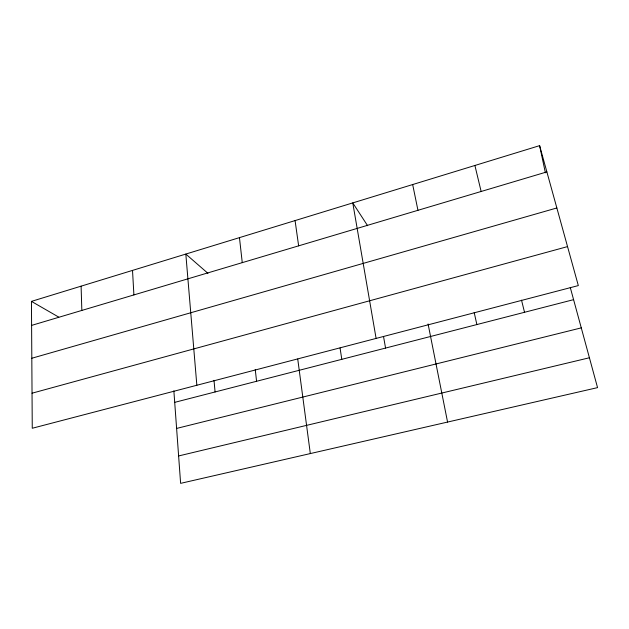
<?xml version="1.0" encoding="UTF-8"?>
<svg xmlns="http://www.w3.org/2000/svg" width="629" height="629" viewBox="0 0 629 629"><rect width="100%" height="100%" fill="white"/><g stroke="black" fill="none" stroke-linecap="round" stroke-linejoin="round"><path stroke-width="0.94" d="M31.45 301.377L539.611 145.645L578.326 285.582L32.26 428.263L31.45 301.377L58.764 317.126M31.599 325.397L546.876 171.898M31.812 358.247L556.854 207.971M32.032 393.204L567.539 246.599M174.705 402.356L573.593 299.656M176.607 428.428L581.275 327.874M178.612 455.954L589.42 357.767M207.94 273.332L185.822 254.069L196.846 385.255M367.619 225.725L352.767 202.908L376.103 338.418M570.259 287.422L597.55 387.629L180.617 483.355L173.863 390.845M521.527 300.159L524.523 312.291M474.903 165.474L481.138 191.483M474.195 312.527L476.868 324.556M539.611 145.645L545.39 172.818M412.671 184.549L417.955 210.306M428.082 323.982L447.565 422.067M383.548 336.625L385.561 348.065M340.053 347.986L341.806 359.332M295.072 220.582L298.641 245.853M297.737 359.041L310.325 453.572M255.256 369.561L256.577 381.276M239.46 237.628L242.259 262.647M214.009 380.348L215.079 391.961M132.515 270.399L133.906 294.922M81.094 286.164L81.841 310.435"/></g></svg>
